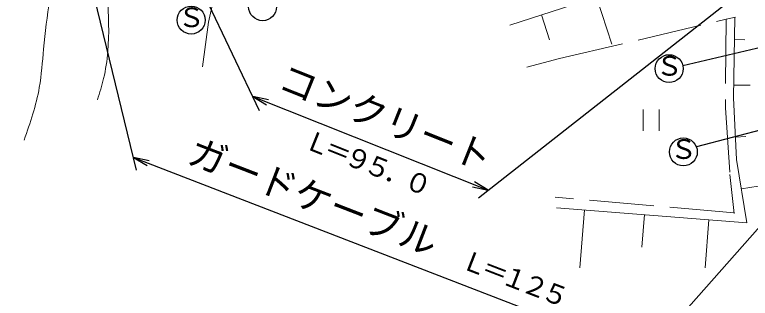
# Model space of a CAD drawing. Units: millimetres, scale not verified. Extents: x 175845757 to 176485757, y 60503629 to 60863629.
# Drawn here: x 175942553 to 176011031, y 60728038 to 60754455 of the extents above; entities that cross this region are included whole.
import ezdxf
from ezdxf.enums import TextEntityAlignment as Align

# ---------------------------------------------------------------- set-up
doc = ezdxf.new("R2010")
doc.units = ezdxf.units.MM
doc.header["$LTSCALE"] = 1000
doc.linetypes.add('CHAIN', pattern=[18.5, 12, -1.5, 3.5, -1.5])
doc.linetypes.add('DASHED', pattern=[7.5, 6, -1.5])
for name, color, linetype, lineweight in [('M-BGD', 7, 'Continuous', 13), ('M-BMK', 2, 'CHAIN', 13), ('M-STR-HTXT', 7, 'Continuous', 25)]:
    doc.layers.add(name, color=color, linetype=linetype, lineweight=lineweight)
doc.styles.add('ＭＳ ゴシック', font='')
doc.styles.get('ＭＳ ゴシック').set_extended_font_data('MS Gothic')

# ---------------------------------------------------------------- blocks, each defined once
blk = doc.blocks.new('open_arrow')
at = {"color": 0, "linetype": 'Continuous', "lineweight": -2}
blk.add_lwpolyline([(7.5, 1.25), (0, 0), (7.5, -1.25)], dxfattribs=at)

msp = doc.modelspace()

# ---------------------------------------------------------------- linework, layer by layer
at = {"layer": 'M-BGD'}
for p, q in [((175988641, 60753470), (176010784, 60760683)), ((175960598, 60753755), (175961204, 60756569)), ((175998149, 60751704), (175996717, 60756100)), ((175992349, 60752108), (175991592, 60754431)), ((176009480, 60746714), (176009585, 60754216)), ((175960028, 60749588), (175960598, 60753755)), ((176010522, 60752126), (176009556, 60752140)), ((176011021, 60747884), (176009496, 60747905)), ((176009760, 60740964), (176009480, 60746714)), ((176001059, 60743626), (176001059, 60745626)), ((176002559, 60745626), (176002559, 60743626)), ((176010629, 60743107), (176009658, 60743060)), ((176010707, 60735074), (176009760, 60740964)), ((176011770, 60738473), (176010201, 60738221)), ((175993002, 60736477), (176010707, 60735074)), ((175995158, 60730880), (175995585, 60736272)), ((176000933, 60732805), (176001172, 60735830)), ((176006815, 60730880), (176007169, 60735355))]:
    msp.add_line(p, q, dxfattribs=at)
at = {"layer": 'M-BGD', "linetype": 'DASHED'}
for p, q in [((176008779, 60754041), (176009655, 60754216)), ((175993283, 60750360), (176008779, 60754041)), ((176008779, 60754041), (176008708, 60745767)), ((175990233, 60749553), (175993283, 60750360)), ((176008708, 60745767), (176009129, 60739562)), ((176009129, 60739562), (176009515, 60735951)), ((176009515, 60735986), (175992862, 60737458)), ((176009515, 60735951), (176009515, 60735986))]:
    msp.add_line(p, q, dxfattribs=at)
at = {"layer": 'M-BGD'}
for points, knots in [([(175951128, 60784395), (175951366, 60783801), (175951604, 60783207), (175951713, 60782591), (175951856, 60781783), (175951776, 60780938), (175951713, 60780104), (175951649, 60779247), (175951603, 60778401), (175951534, 60777553), (175951428, 60776237), (175951266, 60774916), (175950998, 60773620), (175950692, 60772141), (175950246, 60770696), (175949812, 60769248), (175949433, 60767988), (175949064, 60766727), (175948658, 60765478), (175948333, 60764480), (175947985, 60763489), (175947618, 60762504), (175947234, 60761477), (175946829, 60760456), (175946528, 60759406), (175946196, 60758247), (175945990, 60757052), (175945806, 60755858), (175945572, 60754328), (175945375, 60752799), (175945235, 60751258), (175945126, 60750061), (175945051, 60748857), (175944844, 60747680), (175944551, 60746011), (175943991, 60744395), (175943431, 60742779)], [0, 0, 0, 0, 1, 1, 1, 2, 2, 2, 3, 3, 3, 4, 4, 4, 5, 5, 5, 6, 6, 6, 7, 7, 7, 8, 8, 8, 9, 9, 9, 10, 10, 10, 11, 11, 11, 12, 12, 12, 12]), ([(175935714, 60741705), (175936151, 60742540), (175936588, 60743376), (175936983, 60744232), (175937262, 60744837), (175937520, 60745452), (175937758, 60746074), (175938282, 60747444), (175938711, 60748848), (175939177, 60750239), (175939880, 60752340), (175940666, 60754413), (175941508, 60756462), (175942325, 60758450), (175943193, 60760415), (175943986, 60762410), (175944499, 60763700), (175944981, 60765002), (175945473, 60766302), (175946124, 60768019), (175946795, 60769732), (175947291, 60771497), (175947605, 60772615), (175947849, 60773753), (175947988, 60774912), (175948128, 60776072), (175948163, 60777253), (175947988, 60778400), (175947885, 60779081), (175947707, 60779750), (175947529, 60780419)], [0, 0, 0, 0, 1, 1, 1, 2, 2, 2, 3, 3, 3, 4, 4, 4, 5, 5, 5, 6, 6, 6, 7, 7, 7, 8, 8, 8, 9, 9, 9, 10, 10, 10, 10]), ([(175950256, 60746537), (175950462, 60747194), (175950668, 60747852), (175950827, 60748522), (175951022, 60749341), (175951146, 60750179), (175951218, 60751017), (175951364, 60752713), (175951298, 60754410), (175951158, 60756128), (175951007, 60757978), (175950771, 60759851), (175951128, 60761630), (175951370, 60762836), (175951886, 60763999), (175952180, 60765208), (175952452, 60766321), (175952536, 60767475), (175952842, 60768576), (175953035, 60769272), (175953316, 60769947), (175953473, 60770650), (175953557, 60771026), (175953605, 60771409), (175953654, 60771793)], [0, 0, 0, 0, 1, 1, 1, 2, 2, 2, 3, 3, 3, 4, 4, 4, 5, 5, 5, 6, 6, 6, 7, 7, 7, 8, 8, 8, 8])]:
    msp.add_open_spline(points, degree=3, knots=knots, dxfattribs=at)
at = {"layer": 'M-BMK'}
msp.add_open_spline([(176000746, 60800788), (176001868, 60800043), (176002990, 60799298), (176003984, 60798407), (176005055, 60797449), (176005978, 60796323), (176006856, 60795172), (176007755, 60793995), (176008607, 60792792), (176009415, 60791558), (176010233, 60790306), (176011007, 60789023), (176011758, 60787728), (176012420, 60786588), (176013066, 60785440), (176013690, 60784279), (176014433, 60782895), (176015145, 60781493), (176015769, 60780053), (176016314, 60778799), (176016792, 60777516), (176017288, 60776240), (176017753, 60775045), (176018233, 60773856), (176018691, 60772659), (176019503, 60770535), (176020246, 60768385), (176020985, 60766232), (176021461, 60764845), (176021936, 60763456), (176022508, 60762109), (176023163, 60760567), (176023946, 60759079), (176024773, 60757616), (176025547, 60756246), (176026359, 60754898), (176027298, 60753642), (176028159, 60752491), (176029127, 60751418), (176030158, 60750411), (176031191, 60749402), (176032288, 60748458), (176033463, 60747626), (176035419, 60746240), (176037593, 60745163), (176039851, 60744320), (176041873, 60743566), (176043962, 60743001), (176046090, 60742724), (176047234, 60742575), (176048389, 60742509), (176049544, 60742501), (176052171, 60742482), (176054794, 60742762), (176057380, 60743281), (176058816, 60743568), (176060241, 60743930), (176061577, 60744506), (176062181, 60744767), (176062766, 60745071), (176063359, 60745360), (176064486, 60745910), (176065638, 60746402), (176066790, 60746894)], degree=3, knots=[0, 0, 0, 0, 1, 1, 1, 2, 2, 2, 3, 3, 3, 4, 4, 4, 5, 5, 5, 6, 6, 6, 7, 7, 7, 8, 8, 8, 9, 9, 9, 10, 10, 10, 11, 11, 11, 12, 12, 12, 13, 13, 13, 14, 14, 14, 15, 15, 15, 16, 16, 16, 17, 17, 17, 18, 18, 18, 19, 19, 19, 20, 20, 20, 21, 21, 21, 21], dxfattribs=at)
at = {"layer": 'M-STR-HTXT'}
for p, q in [((175965342, 60745515), (175948380, 60781240)), ((175953885, 60739975), (175946602, 60770064)), ((175985728, 60737387), (176016128, 60761287)), ((176004740, 60749737), (176021024, 60753554)), ((175964712, 60746843), (175986637, 60738102)), ((176000577, 60721935), (176022943, 60747180)), ((176021405, 60746188), (176006016, 60742138)), ((175953599, 60741158), (176001285, 60722734))]:
    msp.add_line(p, q, dxfattribs=at)
for centre in [(175965627, 60755196), (175958982, 60753951), (176003477, 60749432), (176004801, 60741677)]:
    msp.add_circle(centre, 1300, dxfattribs=at)

# ---------------------------------------------------------------- block references
at = {"layer": 'M-STR-HTXT', "xscale": 197, "yscale": 197}
for p, rotation in [((175964712, 60746843), 338.3), ((175953599, 60741158), 338.9), ((175986637, 60738102), 158.3)]:
    msp.add_blockref('open_arrow', p, dxfattribs=dict(at, rotation=rotation))

# ---------------------------------------------------------------- texts
at = {"layer": 'M-STR-HTXT', "style": 'ＭＳ ゴシック'}
for p in [(175957750, 60752746), (176002245, 60748227), (176003569, 60740472)]:
    msp.add_text('Ｓ', height=1833, dxfattribs=at).set_placement(p, align=Align.BOTTOM_LEFT)
for s, height, rotation, p in [('コンクリート', 2566, 338.263, (175966588, 60746823)), ('Ｌ', 1833, 338.263, (175969119, 60741590)), ('ガードケーブル', 2566, 338.875, (175958195, 60739989)), ('＝', 1833, 338.263, (175970977, 60740850)), ('９', 1833, 338.263, (175972835, 60740109)), ('５', 1833, 338.263, (175974693, 60739368)), ('０', 1833, 338.263, (175978408, 60737887)), ('．', 1833, 338.263, (175976550, 60738628)), ('Ｌ', 1833, 338.875, (175983742, 60730397)), ('＝', 1833, 338.875, (175985607, 60729676)), ('１', 1833, 338.875, (175987473, 60728955)), ('２', 1833, 338.875, (175989338, 60728234)), ('５', 1833, 338.875, (175991204, 60727514))]:
    msp.add_text(s, height=height, rotation=rotation, dxfattribs=at).set_placement(p, align=Align.BOTTOM_LEFT)

doc.saveas('drawing.dxf')
